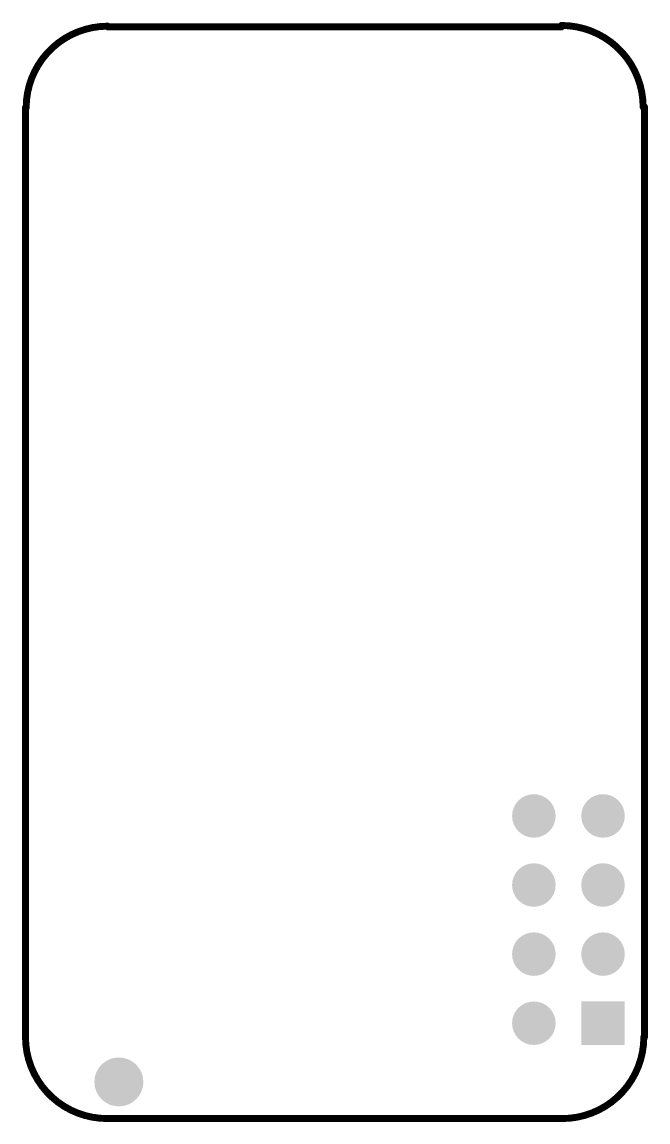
# Model space of a CAD drawing. Header units: millimetres. Extents: x 0.1 to 23.1, y 0.1 to 40.5.
import ezdxf

# ---------------------------------------------------------------- set-up
doc = ezdxf.new("R2010")
doc.units = ezdxf.units.MM
for name, color, linetype in [('KeepOutLayer', 6, 'Continuous'), ('MultiLayer', 9, 'Continuous'), ('PadHoleLayer', 156, 'Continuous')]:
    doc.layers.add(name, color=color, linetype=linetype)

# ---------------------------------------------------------------- blocks, each defined once
blk = doc.blocks.new('HDR_TH_8P_P2_54_V_F_R2_C4_S2_54_1_23')
at = {"layer": 'MultiLayer'}
h = blk.add_hatch(color=9, dxfattribs=at)
edge = h.paths.add_edge_path()
edge.add_arc((-3.81, 1.27), 0.8, 0, 360)
h = blk.add_hatch(color=9, dxfattribs=at)
edge = h.paths.add_edge_path()
edge.add_arc((-1.27, 1.27), 0.8, 0, 360)
h = blk.add_hatch(color=9, dxfattribs=at)
edge = h.paths.add_edge_path()
edge.add_arc((1.27, 1.27), 0.8, 0, 360)
h = blk.add_hatch(color=9, dxfattribs=at)
edge = h.paths.add_edge_path()
edge.add_arc((3.81, 1.27), 0.8, 0, 360)
blk.add_hatch(color=9, dxfattribs=at).paths.add_polyline_path([(-4.61, -0.47), (-3.01, -0.47), (-3.01, -2.07), (-4.61, -2.07)])
h = blk.add_hatch(color=9, dxfattribs=at)
edge = h.paths.add_edge_path()
edge.add_arc((-1.27, -1.27), 0.8, 0, 360)
h = blk.add_hatch(color=9, dxfattribs=at)
edge = h.paths.add_edge_path()
edge.add_arc((1.27, -1.27), 0.8, 0, 360)
h = blk.add_hatch(color=9, dxfattribs=at)
edge = h.paths.add_edge_path()
edge.add_arc((3.81, -1.27), 0.8, 0, 360)
at = {"layer": 'PadHoleLayer'}
h = blk.add_hatch(color=156, dxfattribs=at)
edge = h.paths.add_edge_path()
edge.add_arc((-3.81, 1.27), 0.55, 0, 360)
h = blk.add_hatch(color=156, dxfattribs=at)
edge = h.paths.add_edge_path()
edge.add_arc((-1.27, 1.27), 0.55, 0, 360)
h = blk.add_hatch(color=156, dxfattribs=at)
edge = h.paths.add_edge_path()
edge.add_arc((1.27, 1.27), 0.55, 0, 360)
h = blk.add_hatch(color=156, dxfattribs=at)
edge = h.paths.add_edge_path()
edge.add_arc((3.81, 1.27), 0.55, 0, 360)
h = blk.add_hatch(color=156, dxfattribs=at)
edge = h.paths.add_edge_path()
edge.add_arc((-3.81, -1.27), 0.55, 0, 360)
h = blk.add_hatch(color=156, dxfattribs=at)
edge = h.paths.add_edge_path()
edge.add_arc((-1.27, -1.27), 0.55, 0, 360)
h = blk.add_hatch(color=156, dxfattribs=at)
edge = h.paths.add_edge_path()
edge.add_arc((1.27, -1.27), 0.55, 0, 360)
h = blk.add_hatch(color=156, dxfattribs=at)
edge = h.paths.add_edge_path()
edge.add_arc((3.81, -1.27), 0.55, 0, 360)

msp = doc.modelspace()

# ---------------------------------------------------------------- hatches: boundary and pattern name
at = {"layer": 'MultiLayer'}
h = msp.add_hatch(color=9, dxfattribs=at)
edge = h.paths.add_edge_path()
edge.add_arc((3.683, 1.524), 0.9, 0, 360)
at = {"layer": 'PadHoleLayer'}
h = msp.add_hatch(color=156, dxfattribs=at)
edge = h.paths.add_edge_path()
edge.add_arc((3.683, 1.524), 0.55, 0, 360)

# ---------------------------------------------------------------- linework, layer by layer
at = {"layer": 'KeepOutLayer', "const_width": 0.254}
for points in [[(0.279, 37.338, -0.414214), (3.275, 40.335)], [(19.939, 40.361, -0.414214), (22.936, 37.365)], [(3.251, 0.178, -0.414214), (0.254, 3.175)], [(22.962, 3.175, -0.414214), (19.966, 0.178)]]:
    msp.add_lwpolyline(points, format="xyb", dxfattribs=at)
at = {"layer": 'KeepOutLayer', "const_width": 0.127}
for points in [[(3.212, 40.335, 1), (3.339, 40.335, 1)], [(19.875, 40.361, 1), (20.003, 40.361, 1)], [(3.212, 40.31, 1), (3.339, 40.31, 1)], [(19.875, 40.31, 1), (20.003, 40.31, 1)], [(0.19, 37.338, 1), (0.317, 37.338, 1)], [(0.215, 37.338, 1), (0.342, 37.338, 1)], [(22.872, 37.365, 1), (22.999, 37.365, 1)], [(22.923, 37.365, 1), (23.05, 37.365, 1)], [(0.19, 3.175, 1), (0.317, 3.175, 1)], [(0.19, 3.175, 1), (0.317, 3.175, 1)], [(22.899, 3.175, 1), (23.026, 3.175, 1)], [(22.923, 3.175, 1), (23.05, 3.175, 1)], [(3.187, 0.178, 1), (3.314, 0.178, 1)], [(3.187, 0.178, 1), (3.314, 0.178, 1)], [(19.902, 0.178, 1), (20.029, 0.178, 1)], [(19.902, 0.178, 1), (20.029, 0.178, 1)]]:
    msp.add_lwpolyline(points, format="xyb", close=True, dxfattribs=at)
at = {"layer": 'KeepOutLayer', "const_width": 0.254}
for points in [[(3.275, 40.31), (19.939, 40.31)], [(0.254, 37.338), (0.254, 3.175)], [(22.987, 37.365), (22.987, 3.175)], [(3.251, 0.178), (19.966, 0.178)]]:
    msp.add_lwpolyline(points, dxfattribs=at)

# ---------------------------------------------------------------- block references
at = {"rotation": 90}
msp.add_blockref('HDR_TH_8P_P2_54_V_F_R2_C4_S2_54_1_23', (20.193, 7.493), dxfattribs=at)

doc.saveas('drawing.dxf')
